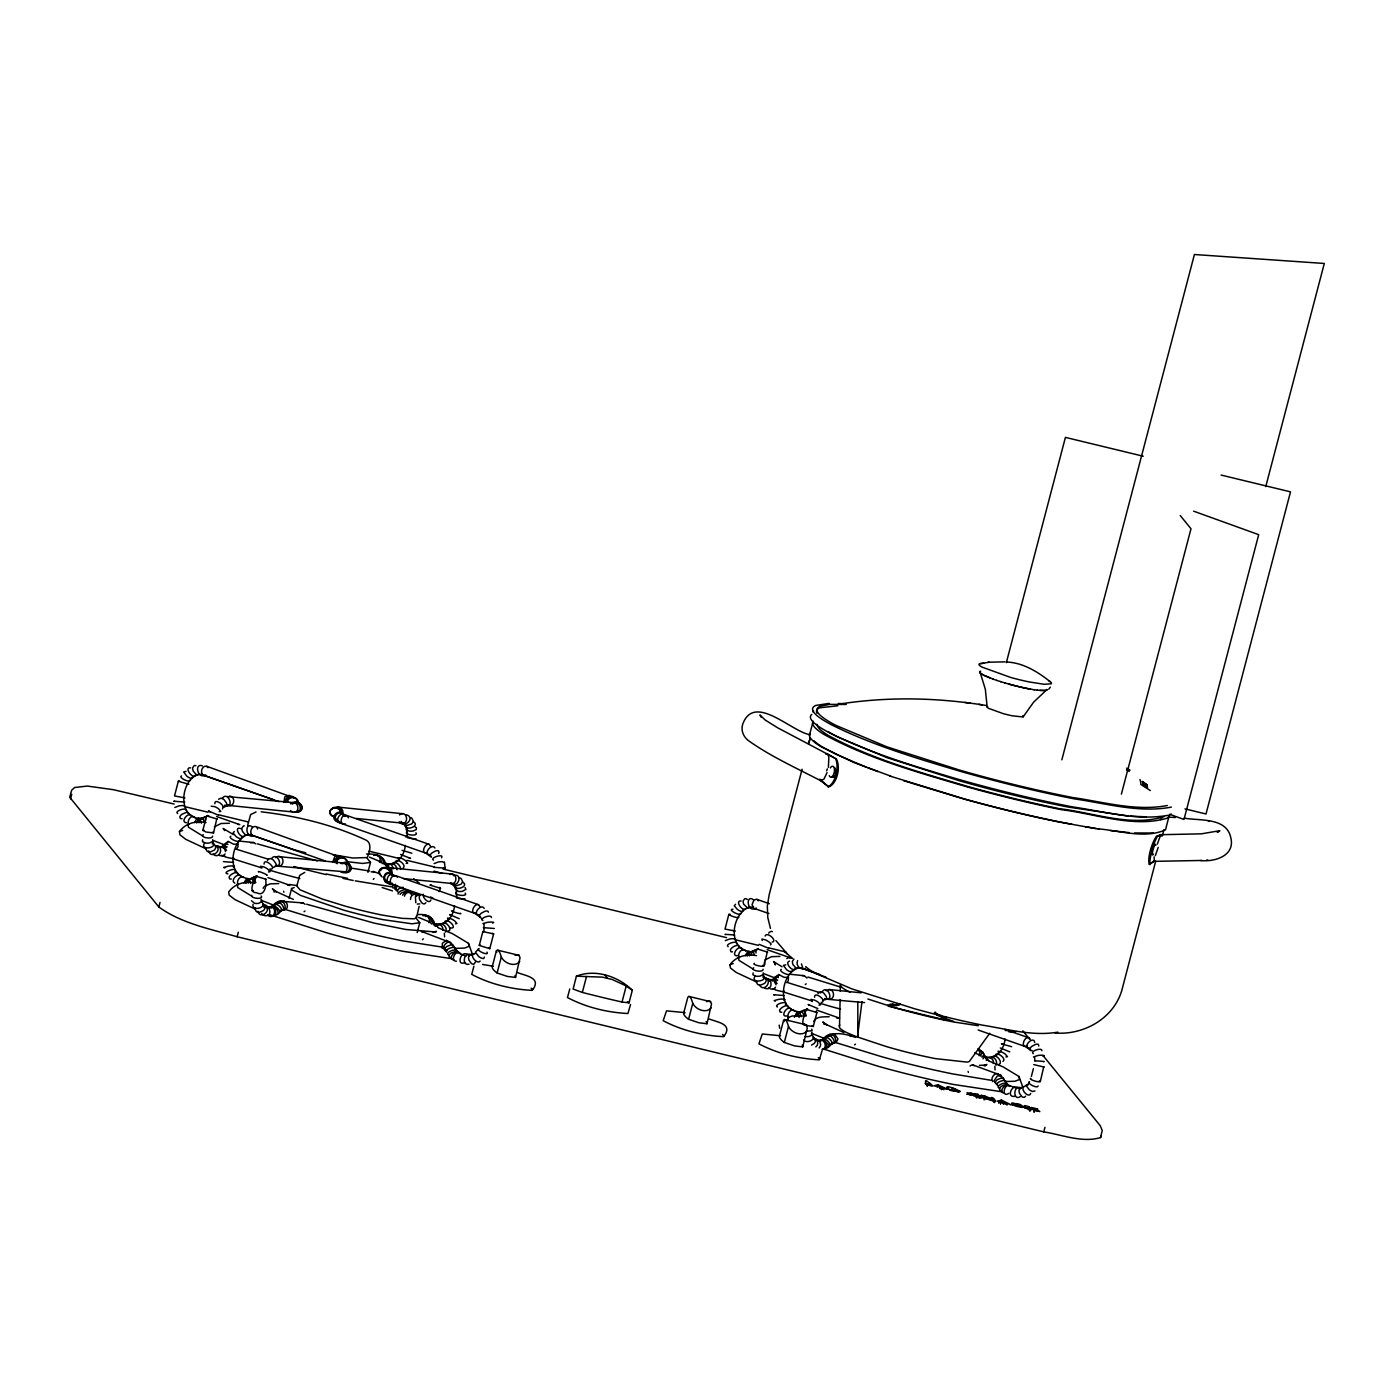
<?xml version="1.0" encoding="UTF-8"?>
<svg xmlns="http://www.w3.org/2000/svg" width="1394" height="1394" viewBox="0 0 1394 1394"><rect width="100%" height="100%" fill="white"/><g stroke="black" fill="none" stroke-linecap="round" stroke-linejoin="round"><path stroke-width="1.5" d="M857.833 1001.694L857.798 1037.101L886.253 1046.545A70.101 8.294 14.7 0 0 935.583 1058.638L967.053 1062.106A60.918 7.214 14.7 0 0 969.823 1060.817L989.723 1033.268M434.074 863.618L438.378 861.945A5.733 0.941 -6.7 0 1 442.368 861.701L444.076 862.538M1033.477 1056.931L1038.129 1055.45A5.733 0.941 -6.7 0 1 1042.137 1055.188L1044.211 1055.537L1043.13 1056.303M840.112 999.62L839.502 1026.977A60.918 7.214 14.7 0 0 847.447 1032.937L857.432 1037.153L861.997 1001.624M840.286 991.204L840.425 984.896A75.102 8.887 14.7 0 0 850.218 992.249M271.969 857.902C277.824 852.187 283.888 867.643 275.176 865.97L344.771 871.738M893.92 1004.377L895.244 1005.353L887.961 1005.004M576.402 976.201L602.452 977.142L612.245 979.512L625.645 985.68L632.318 990.263L629.008 1002.861L622.02 1002.025A176.393 20.893 14.7 0 1 582.343 992.441L573.108 989.078L576.402 976.201C595.168 968.673 618.344 976.358 632.318 990.263M251.46 900.733L254.597 903.329A5.733 2.718 -2.1 0 0 258.796 903.295L262.264 901.291L261.323 899.461M455.141 888.762L458.277 891.358A5.733 2.718 -2.1 0 0 462.459 891.324L465.944 889.32L465.004 887.49M774.959 964.021L775.064 962.818L775.395 964.927M824.22 1024.363L824.324 1023.161M195.787 774.35C193.853 780.954 183.137 767.101 190.612 767.833M395.356 861.806C397.098 857.449 406.909 865.064 403.232 867.904M423.166 894.181C422.225 897.719 429.317 904.88 430.955 899.914M442.804 930.338C443.745 926.783 439.807 922.601 436.287 924.588M444.616 922.148C446.725 916.538 458.609 929.118 450.593 927.968M765.079 936.036C766.822 931.07 778.044 940.933 772.102 942.117M795.556 967.837C793.9 973.779 783.776 962.644 789.457 961.093M993.312 1063.5C994.497 1059.475 989.148 1055.031 985.906 1058.447L983.711 1055.415M1030.724 1093.401C1029.086 1098.821 1020.042 1089.707 1023.841 1086.71M196.693 822.983L198.401 818.975L203.175 818.226C177.265 821.502 178.99 780.135 198.715 774.489M245.954 883.326L247.662 879.318L253.412 879.091M379.255 870.901L379.342 873.933L382.043 876.878M389.954 873.829C391.435 867.573 380.179 864.89 379.22 871.477M410.516 899.531C410.15 894.373 416.231 892.352 419.89 895.506M747.201 956.127L748.892 952.119L753.666 951.37M794.336 1017.289L796.915 1012.218L801.846 1012.149M801.428 963.864L802.979 968.603L820.212 974.598M796.462 1016.47L798.152 1012.462L807.527 1008.907L805.227 1010.981A4.548 2.579 68.5 0 0 805.732 1014.536L806.324 1015.703M179.477 780.988L178.362 781.267L188.887 784.264M439.162 891.62L440.521 888.1L439.511 887.386M492.622 923.159L493.703 922.392L491.629 922.044A5.733 0.941 -6.7 0 0 487.639 922.288L482.969 923.56L484.049 924.083L483.945 931.506L482.882 931.506L479.257 945.446L489.764 948.652L493.633 933.893L492.552 933.318M489.764 948.652L488.771 947.728M729.968 914.133C726.413 915.074 741.434 919.587 738.384 916.712M1030.863 1078.311C1027.308 1079.235 1042.346 1083.765 1039.279 1080.873M287.53 802.212C287.512 795.939 298.055 796.218 298.351 802.247M344.998 816.431L341.251 813.242C342.105 800.243 320.864 811.674 334.124 817.023L340.798 823.262L425.588 853.058L431.443 857.118L430.188 855.219A4.548 1.986 -33 0 1 432.262 852.727L435.73 850.932A5.907 2.579 -33 0 1 438.535 850.863L439.058 852.57A4.548 1.986 -33 0 1 438.622 853.389M393.7 875.659L390.512 873.585C392.272 867.87 382.287 864.698 380.667 870.64M208.664 816.152L206.643 815.821L202.827 830.371L206.016 832.009L213.526 832.967L216.819 818.714M213.526 832.967L212.533 832.096M256.949 876.286C255.085 878.325 246.843 893.014 256.635 892.718C265.226 897.788 267.108 882.785 265.383 878.76M286.798 801.689C286.641 795.643 296.87 795.277 297.096 801.358M416.074 838.77L411.317 838.718M754.45 963.341C750.774 964.631 766.177 968.011 763.023 965.24M805.784 1025.514L813.277 1026.472L812.284 1025.583M444.564 936.82L444.337 933.231M995.055 1069.965L994.846 1066.375M1161.045 836.121L1161.028 834.466L1156.445 836.487A15.996 4.182 -73.4 0 0 1150.172 851.142A15.996 4.182 -73.4 0 0 1149.353 864.419L1154.302 861.353L1201.506 860.464M828.384 767.38L828.838 757.5A8.904 4.269 -79 0 0 827.269 754.049L836.4 759.068A15.996 8.817 -79.8 0 1 837.236 775.447A15.996 8.817 -79.8 0 1 828.628 786.843M927.48 1086.031C921.556 1075.401 930.425 1083.556 930.704 1084.95L925.529 1083.626M1154.127 856.805L1154.302 861.353M201.468 818.051L200.353 819.899L201.468 823.209M801.236 1011.539L800.104 1013.386L801.219 1016.696M1034.209 1111.837L1034.662 1110.042L1031.159 1107.446L1037.676 1108.944L1036.3 1108.805L1035.829 1110.6M221.751 846.994L222.953 845.461L227.187 846.942M223.685 845.182L224.87 843.666L227.954 844.416M272.945 905.525C274.914 900.193 285.979 910.63 279.689 911.815M821.519 1040.482C823.924 1034.47 835.476 1047.678 827.2 1046.511M1036.282 1108.91L1039.819 1111.593L1033.146 1109.885L1034.644 1110.147M519.718 961.477C514.787 967.941 502.502 962.749 500.794 955.413C500.324 953.844 498.285 947.484 496.369 950.952L492.187 966.913A152.207 18.017 14.7 0 0 497.118 972.977L507.346 976.427L515.536 977.421L520.067 957.678L518.603 954.838L515.013 955.273M711.184 1007.775C706.235 1014.257 693.951 1009.064 692.243 1001.728C691.772 1000.143 689.751 993.8 687.834 997.25L683.635 1013.229A152.207 18.017 14.7 0 0 688.566 1019.275L698.795 1022.743L707.002 1023.736L711.515 1003.976L710.051 1001.153L706.462 1001.589M806.899 1030.933C801.968 1037.397 789.684 1032.222 787.976 1024.886C787.505 1023.301 785.467 1016.958 783.55 1020.408L779.368 1036.387A152.207 18.017 14.7 0 0 784.299 1042.433L794.528 1045.901L802.717 1046.894L807.248 1028.249L806.534 1024.886L803.606 1024.241M237.956 874.491C238.217 870.849 232.659 873.271 231.16 874.648A4.548 1.986 -33 0 0 229.086 877.14L229.609 878.847A5.907 2.579 -33 0 0 231.317 879.022M408.529 892.596L407.275 890.696L401.733 892.752A4.548 1.986 -33 0 0 400.095 894.425M453.747 946.23L452.492 944.33L446.951 946.404A4.548 1.986 -33 0 0 444.878 948.878L445.4 950.586L447.091 950.76L446.185 949.941M457.79 952.938L456.535 951.039L450.994 953.095A4.548 1.986 -33 0 0 448.92 955.587L449.443 957.295A5.907 2.579 -33 0 0 451.151 957.469M739.203 947.293C739.447 943.651 733.889 946.073 732.408 947.467A4.548 1.986 -33 0 0 730.317 949.941L730.839 951.649A5.907 2.579 -33 0 0 732.547 951.823M788.464 1007.635C788.708 1003.994 783.167 1006.416 781.668 1007.81A4.548 1.986 -33 0 0 779.577 1010.284L780.1 1011.992A5.907 2.579 -33 0 0 781.807 1012.166M1004.255 1079.392L1002.983 1077.475L997.459 1079.548A4.548 1.986 -33 0 0 995.368 1082.023L995.891 1083.73L994.027 1080.82L997.285 1075.994L1001.066 1075.262L1001.781 1078.364M1038.826 1046.058L1038.303 1044.35A5.907 2.579 -33 0 0 1035.481 1044.42L1032.03 1046.232A4.548 1.986 -33 0 0 1029.939 1048.706L1030.462 1050.414L1032.17 1050.588M1158.222 847.378L1155.33 855.602M778.131 977.02L778.357 975.905M929.571 1082.981C940.166 1091.275 917.461 1079.862 927.934 1084.34M1028.441 1107.01C1032.362 1107.638 1018.631 1102.95 1026.838 1108.143C1021.21 1106.453 1037.624 1113.684 1028.441 1107.01C1028.302 1110.826 1030.497 1107.446 1024.538 1107.585M740.841 913.784C738.872 916.189 726.988 909.062 733 909.236M950.551 1089.934L951.632 1090.056M174.18 804.042L113.367 789.684L87.282 786.059L74.666 787.505L71.634 790.224L69.7 797.229L158.846 906.989C181.586 923.542 210.529 929.049 237.137 936.768L1043.775 1131.876C1062.158 1134.751 1082.249 1143.097 1100.563 1137.574L1100.877 1136.249M392.603 884.057L392.969 888.083M70.571 798.849L71.756 794.301M184.897 797.908L174.511 795.939L178.38 781.058M158.846 906.989L160.031 902.441M247.592 825.631L250.641 814.566L256.043 811.97M237.137 936.768L238.339 932.22M289.028 898.328L291.625 888.483L294.169 887.542M299.518 875.815L296.852 885.974L299.937 889.755L322.31 899.06L345.294 906.152A65.065 7.702 14.7 0 0 382.113 915.056L402.012 918.35L414.088 918.82L416.457 917.932L419.158 906.292M367.197 858.338L370.508 862.381L367.929 872.226L367.667 870.536M405.288 845.461C404.504 855.951 395.565 867.922 383.942 863.025M417.189 932.569L419.768 922.723L416.475 918.681M454.549 905.804C453.642 915.858 445.522 927.864 434.039 923.612M517.523 972.559C525.329 975.939 542.44 977.455 532.212 990.35C511.563 989.357 490.008 984.112 471.747 974.389L473.89 966.199M497.118 972.977L501.3 957.016M630.558 1004.482L627.945 1013.508C607.279 1012.514 585.741 1007.27 567.48 997.546L569.763 989.008M582.343 992.441L586.525 976.48M622.02 1002.025L626.202 986.063M708.988 1018.875C716.777 1022.238 733.889 1023.771 723.66 1036.666C703.012 1035.655 681.457 1030.427 663.196 1020.704L666.541 1010.842L684.855 1012.619M688.584 1019.275L692.766 1003.314M735.387 931.053L725.019 929.084L728.888 914.203M809.444 735.318L812.632 723.19M802.09 769.227L769.122 894.948L767.327 906.187L767.78 917.513L770.464 928.456M808.694 744.082L810.35 737.792M764.017 966.129L767.31 951.858M822.024 1050.797L819.393 1059.823C798.745 1058.813 777.19 1053.568 758.928 1043.845L762.274 1033.999L780.588 1035.759M784.299 1042.433L788.481 1026.472M807.44 1009.43C805.558 1007.827 800.818 1025.496 803.711 1023.684M813.277 1026.472L816.936 1012.514L815.873 1011.905M1006.329 662.673L1065.417 437.385L1143.254 456.221M927.167 1086.031L927.602 1084.323M937.169 1087.059L937.848 1084.759L946.874 1089.028M938.389 1084.898L937.395 1086.449M939.887 1088.487L940.34 1086.78L936.576 1085.874M940.323 1088.697L940.776 1087.006L933.753 1085.856L937.848 1084.759M941.438 1089.498L942.1 1087.756L940.776 1087.006M941.63 1089.498L942.083 1087.808M947.641 1087.355C948.495 1091.415 954.698 1091.31 960.257 1091.467C956.685 1089.394 943.477 1083.521 947.45 1089.219M1061.845 759.817L1194.414 254.51L1324.3 263.466L1265.752 486.645M976.793 1094.325L976.34 1096.033L977.63 1096.189L978.083 1094.499L967.07 1092.722L973.692 1095.632L981.341 1096.625L973.709 1095.492L970.416 1093.175L978.832 1095.405L978.379 1097.113M976.549 1097.984L977.543 1094.36M977.874 1096.991L978.327 1095.283M979.668 1098.071L980.104 1096.381M980.888 1098.315L981.254 1096.52M992.894 1101.26L993.33 1099.552L985.227 1096.259L981.149 1095.283L983.084 1096.05L982.631 1097.74L981.55 1097.322M992.842 1100.058L994.636 1102.515L995.072 1100.824L984.147 1096.486L984.948 1099.727M983.92 1099.727L984.6 1098.019L983.084 1096.05M984.774 1097.967L985.227 1096.259M1005.057 1038.948C1004.15 1049.002 996.013 1061.008 984.547 1056.757M994.096 1102.393L994.532 1100.685M1000.561 1103.891L1000.997 1102.201L996.989 1101.155L1001.641 1100.197L1010.284 1104.449L999.637 1101.243L998.749 1103.246M1000.422 1102.358L1001.101 1100.058M1000.491 1103.804L1000.927 1102.096L999.341 1101.643M1001.641 1100.197L1000.648 1101.748M1003.14 1103.769L1003.593 1102.079L999.829 1101.173M1003.575 1103.996L1004.011 1102.305M1031.386 1076.36L1033.424 1068.553M1024.154 1107.603L1024.59 1105.912M1024.607 1107.777L1025.043 1106.087M1028.354 1108.613L1028.807 1106.923M1028.65 1109.519L1029.086 1107.812L1033.79 1108.962L1034.226 1111.732M1029.765 1110.757L1030.201 1109.066M1030.183 1110.931L1030.636 1109.241M1040.255 1081.796L1043.757 1066.724M1033.895 1111.837L1034.348 1110.129M1036.631 1108.805L1035.847 1110.495M1121.386 794.144L1190.999 528.762L1180.23 515.536M1043.775 1131.876L1044.96 1127.328M1155.713 861.143L1122.728 986.865C1116.019 1017.132 1084.793 1035.394 1055.084 1033.024M1162.317 835.999L1163.955 829.709M1100.563 1137.574L1102.236 1130.482L1100.197 1125.638L1043.182 1055.781M194.707 822.582L196.31 819.393L198.906 818.261M243.967 882.925L246.407 879.074L249.003 878.865M745.198 955.726L747.637 951.875L752.568 951.806M826.694 770.865L827.304 768.826M797.629 960.64C795.242 965.554 800.731 970.625 805.575 968.394M475.406 962.121L473.925 964.125A5.907 3.346 68.5 0 1 471.311 963.393L469.116 960.379A4.548 2.579 68.5 0 1 468.628 956.824L470.109 954.82L475.058 953.74M755.966 950.638L758.266 948.565L752.76 951.126M1157.316 844.084L1159.721 837.515A8.904 1.586 -74.1 0 1 1161.341 834.849L1156.445 836.487M385.755 865.744L385.65 863.095L383.942 861.928M435.015 926.086L434.196 922.758L436.008 926.261M827.043 772.642L823.924 779.141L820.543 780.623C796.636 768.146 771.771 756.977 749.606 741.451C743.507 737.548 740.162 730.038 743.141 723.085C755.269 693.254 792.367 732.582 810.384 734.708M792.454 971.008L790.067 971.601A5.733 2.161 37.6 0 1 786.634 969.736L783.411 965.45L785.798 964.84M1034.993 1090.892L1032.605 1091.502A5.733 2.161 37.6 0 1 1029.173 1089.62L1025.949 1085.351L1028.336 1084.741M253.063 904.34C251.199 910.735 265.191 908.888 262.856 903.138M454.531 884.388C452.44 892.317 470.388 886.758 462.634 882.036M342.349 814.566C344.701 810.75 340.119 805.418 336.059 807.649M391.609 874.909C393.648 871.529 390.355 866.685 386.434 867.573M263.17 888.344L263.623 887.229M813.66 1021.488C816.187 1015.947 824.307 1017.028 829.169 1016.731M969.91 1095.022L971.095 1094.778M404.469 896.168C404.852 892.857 410.742 889.912 411.335 894.565M407.588 891.184C407.1 887.595 398.353 890.905 398.039 894.059M1006.05 1082.092C1006.172 1077.91 993.556 1083.068 997.651 1085.473M1007.357 1084.671C1007.496 1079.88 993.086 1087.111 999.934 1088.052M302.062 808.172L300.738 810.28L296.939 811.587M329.942 811.134C331.563 805.837 340.467 807.213 340.798 812.597M351.323 868.514L347.611 871.79M379.429 862.259C381.973 858.669 377.774 853.111 373.714 855.411M428.69 922.601C431.234 919.012 427.034 913.453 422.974 915.753M979.18 1055.746L979.825 1052.174L977.926 1049.159M1050.379 687.155L1048.724 689.194M222.204 798.501C228.006 789.84 235.237 809.478 224.817 805.087M269.687 914.778C278.992 921.608 277.005 902.476 268.206 907.442M445.453 932.15C448.328 928.177 442.299 921.138 438.43 925.058M821.972 991.988C827.775 983.345 834.989 1002.966 824.586 998.574M827.618 1036.247C832.41 1028.162 840.965 1044.925 831.329 1043.357M995.943 1065.295C998.452 1061.601 993.887 1055.328 989.653 1057.506M299.675 875.345L304.763 872.383M186.291 810.541C186.517 806.777 173.814 811.238 177.648 813.538M244.978 835.529C240.831 840.425 232.763 825.3 240.901 828.681M491.42 917.566C491.646 913.802 478.944 918.245 482.76 920.545L480.703 917.461L474.849 913.401L392.812 884.632C382.357 885.155 388.403 869.089 395.147 876.338M480.146 961.093C477.009 964.927 469.011 955.029 474.117 953.496M746.208 908.33C742.775 912.756 734.289 900.28 741.12 900.977M736.799 943.686C737.008 939.922 724.322 944.383 728.138 946.683M1041.91 1050.71C1042.137 1046.946 1029.452 1051.407 1033.268 1053.707M381.085 862.747C386.121 854.348 371.187 853.72 366.552 854.052M430.345 923.089C435.155 915.701 422.574 913.854 417.939 914.603M980.853 1056.251L981.707 1051.668L978.135 1049.107M1023.266 716.743L1033.616 702.158L1046.511 689.995A38.318 4.53 14.7 0 0 1046.772 689.49M202.618 839.746L202.478 841.662L205.336 842.987A5.733 2.718 -2.1 0 0 209.518 842.952L212.585 841.575L212.724 839.676M406.299 827.775L406.159 829.691L409.017 831.016A5.733 2.718 -2.1 0 0 413.199 830.981L416.266 829.604L416.405 827.705M753.108 972.907L752.969 974.807L755.844 976.131A5.733 2.718 -2.1 0 0 760.026 976.096L763.093 974.737L763.232 972.82M211.174 806.202L214.868 806.673A5.733 1.516 30 0 1 218.492 808.764L220.775 811.36L219.259 811.656M395.669 884.232L394.328 888.222L397.83 890.418M402.605 895.209C403.72 892.927 408.181 889.616 409.836 892.927M225.079 853.999L222.5 856.09L219.206 855.411M775.569 987.144L774.036 988.816L770.76 989.113M384.204 864.524L384.744 861.004L379.551 855.846L377.164 855.689M433.464 924.867L434.004 921.347L431.112 919.901M1154.058 860.83L1149.353 864.437M248.498 834.152C230.707 839.868 225.253 875.519 248.184 878.603M420.169 894.878L419.35 896.481A4.548 2.579 68.5 0 0 419.855 900.036L422.051 903.051A5.907 3.346 68.5 0 0 424.665 903.782L425.85 902.702M749.728 906.954C731.937 912.669 726.483 948.321 749.414 951.422M1025.618 1096.207L1024.416 1097.27A5.907 3.346 68.5 0 1 1021.819 1096.538L1019.624 1093.523A4.548 2.579 68.5 0 1 1019.119 1089.969C1021.053 1085.909 1028.058 1087.006 1029.504 1081.692C1025.879 1083.121 1037.885 1089.132 1038.077 1085.926M897.387 1003.506L894.599 1005.579L890.156 1004.063M184.722 802.055L173.78 801.236L174.842 801.376M434.126 867.347L445.104 868.131L444.442 862.05M494.347 928.491L483.422 927.655L484.45 927.829M819.149 1047.939C822.983 1044.193 818.783 1038.478 814.009 1038.896M204.482 843.178C199.499 850.567 218.196 848.51 212.899 842.133M754.973 976.323C749.989 983.711 768.686 981.672 763.389 975.295M331.877 809.165L332.661 808.224M899.897 1003.645L895.523 1005.771L891.864 1004.15M214.362 826.886L220.984 823.523L229.418 823.244M764.853 960.03L771.492 956.685L779.908 956.389M379.708 870.344C382.339 866.319 389.693 868.079 390.059 872.94M373.261 879.387L374.028 878.499M422.521 939.73L423.288 938.842M839.049 1025.879L839.815 1024.991M218.579 799.25L220.862 798.204A5.89 3.659 51.6 0 1 224.138 799.755L226.473 802.961A4.548 2.823 51.6 0 1 226.525 805.959L224.242 806.987M220.67 847.151L222.953 846.123L226.211 847.674M392.359 863.409C395.025 860.621 399.224 864.367 400.252 867.12A4.548 2.823 51.6 0 1 400.583 869.264M441.619 923.752C444.303 920.964 448.485 924.71 449.513 927.463A4.548 2.823 51.6 0 1 449.565 930.46L447.282 931.488M771.161 980.313L773.443 979.285L776.719 980.818M820.439 1040.656L823.784 1039.854L828.332 1044.367A4.548 2.823 51.6 0 1 828.367 1047.364L826.084 1048.393A5.89 3.659 51.6 0 1 825.021 1048.149M984.983 1066.079L986.917 1064.441L983.659 1065.643M454.984 949.558C457.546 944.888 444.39 948.722 446.428 952.154M456.291 952.137C459.218 946.996 443.797 952.259 448.467 954.907M1218.147 831.521L1217.293 832.445L1219.872 830.685L1201.279 833.856L1161.725 834.675M753.474 906.64L747.724 908.104L743.734 904.288A4.548 2.579 68.5 0 1 743.229 900.733L744.727 898.729A5.907 3.346 68.5 0 1 747.323 899.461M1020.234 1096.66C1013.055 1101.504 1012.706 1084.184 1021.419 1087.895M815.804 1046.929C819.846 1043.949 816.971 1038.948 813.138 1037.519L815.455 1040.708A4.548 3.415 -30.7 0 1 813.835 1043.74L811.517 1045.064M268.554 908.069L270.209 906.954C278.399 907.215 273.851 921.312 267.543 914.952M277.615 902.145C283.487 896.447 289.551 911.885 280.821 910.212M389.153 864.716C392.324 861.353 397.377 865.97 396.907 869.751M769.802 980.871L771.457 979.755L773.775 980.505L776.075 984.774M226.821 843.91L222.221 846.82L215.547 846.228L214.38 844.537M778.444 977.577L777.312 977.055L773.6 979.895L767.205 979.285M234.959 871.442C238.217 866.162 220.496 872.714 227.884 873.881M441.549 857.78C444.669 853.128 429.108 857.693 433.499 860.203M785.449 1004.586C788.568 999.951 773.008 1004.499 777.399 1007.026M206.242 848.911L185.733 839.31L179.931 834.814L179.443 831.591C185.75 822.93 195.979 820.735 206.033 822.512M255.294 882.855C245.257 881.078 235.011 883.273 228.703 891.933L229.191 895.157L234.994 899.653L255.503 909.254M756.733 982.056L736.224 972.454L730.421 967.959L729.933 964.753C736.241 956.075 746.487 953.879 756.524 955.657M833.56 777.26L834.762 776.249M251.704 895.262C250.293 898.677 264.198 899.705 261.201 896.028M406.456 832.026C405.044 835.424 418.949 836.452 415.935 832.776M983.014 1058.795L984.931 1056.216L983.798 1053.829M236.178 849.486L238.095 846.681L237.555 843.021M275.646 857.624L276.535 856.909M768.564 980.958L773.6 979.895L777.12 983.432M786.669 982.631L788.202 980.958L788.516 977.351M826.154 990.768L829.169 989.531L861.3 992.824M830.458 1035.115C837.689 1031.734 848.65 1034.923 855.567 1037.415M835.93 1042.973L837.968 1038.948L834.605 1034.121C827.234 1034.261 823.505 1043.74 815.298 1039.715M464.864 962.522C455.507 967.105 461.292 947.31 469.151 955.848M304.066 911.728L304.972 911.014M805.296 984.53L806.22 983.833M854.557 1044.873L855.48 1044.176M786.808 958.619L788.603 957.591L790.973 958.305M970.05 1065.957L971.827 1064.946L974.214 1065.643M683.635 1013.229L684.698 1012.985M1164.129 816.64C1130.639 827.095 1093.593 812.754 1059.649 808.712A170.521 20.196 14.7 0 1 967.994 786.547C920.493 772.468 871.964 759.207 828.228 735.387A199.882 23.663 14.7 0 1 816.971 724.322M290.405 803.815C297.724 797.786 301.871 814.235 292.461 811.935L228.581 805.418L223.162 806.743C222.709 803.763 214.397 798.501 214.833 803.728M399.486 814.932C406.926 808.99 410.063 825.318 401.036 823L356.324 818.435M184.81 806.412L183.102 805.575A5.733 0.941 -6.7 0 0 179.112 805.837L174.808 807.492M735.3 939.556L733.61 938.72A5.733 0.941 -6.7 0 0 729.602 938.981L725.298 940.654M1008.803 1093.366C1000.997 1098.402 1004.168 1081.883 1010.441 1086.292M946.178 1016.766L943.32 1017.794L940.811 1015.146M291.921 803.885C299.727 797.647 304.885 814.514 294.43 812.04M292.653 803.397C299.762 797.072 307.116 812.057 296.905 812.075M341.913 863.74C350.295 856.909 355.94 874.665 344.736 872.191M264.424 886.288L270.244 883.866L278.678 883.587M292.635 803.763C295.894 801.01 301.801 803.205 302.149 807.544M900.472 1004.342L896.673 1005.562L892.718 1004.011M435.311 931.994L436.409 931.297L433.168 932.481M250.728 878.394L249.613 880.241L250.728 883.552M751.958 951.196L751.349 955.204M200.37 818.47L198.889 820.474A4.548 2.579 68.5 0 0 198.994 822.791M249.631 878.812L248.149 880.816A4.548 2.579 68.5 0 0 248.254 883.134M750.878 951.632L749.38 953.618A4.548 2.579 68.5 0 0 749.484 955.936M793.988 959.072L792.489 961.076A4.548 2.579 68.5 0 0 792.994 964.631L796.096 968.203L801.254 968.081M798.483 967.976C780.919 973.029 776.057 1009.343 798.675 1011.765M800.139 1011.974L798.64 1013.961A4.548 2.579 68.5 0 0 799.145 1017.515M251.512 878.325L257.036 875.763L254.736 877.837A4.548 2.579 68.5 0 0 255.224 881.391L255.816 882.559M202.287 774.193L196.327 774.716L193.226 771.126A4.548 2.579 68.5 0 1 192.738 767.589L194.219 765.585A5.907 3.346 68.5 0 1 195.927 765.759M251.547 834.536L245.588 835.058L242.486 831.469A4.548 2.579 68.5 0 1 241.998 827.931L243.48 825.928A5.907 3.346 68.5 0 1 244.298 825.858M419.786 903.87L417.276 904.096M469.046 964.212C461.205 966.164 463.714 950.377 471.817 954.995M998.749 1064.58L1000.056 1063.622A4.548 2.823 51.6 0 0 1000.021 1060.625C998.975 1057.854 994.793 1054.108 992.127 1056.896A4.548 2.823 51.6 0 0 991.848 1057.75M220.025 847.012L223.11 846.75L226.612 850.288M819.794 1040.516C826.05 1037.014 830.214 1050.954 822.268 1049.281M205.807 774.89C197.617 780.117 193.923 762.605 202.391 765.846M1004.969 661.854L989.148 662.202L979.285 663.892A41.628 4.931 14.7 0 0 981.846 667.046L1010.737 677.467A35.512 4.199 14.7 0 0 1029.312 681.962L1044.123 684.28L1051.181 683.809A41.628 4.931 14.7 0 0 1048.619 680.673M980.679 671.176L979.843 671.525A38.858 4.6 14.7 0 0 982.23 674.469L989.967 677.885M756.315 908.052C746.905 913.767 745.354 893.467 753.562 899.827M1014.536 1096.346C1005.562 1097.845 1012.863 1081.239 1019.641 1089.01M371.152 871.825L374.446 872.156M281.937 910.439L280.996 910.822L283.278 909.794A4.548 2.823 51.6 0 0 283.243 906.797C282.198 904.026 278.016 900.28 275.332 903.085A4.548 2.823 51.6 0 0 275.071 903.939M836.958 1018.317L839.571 1018.108M832.427 1043.601L831.504 1043.967L833.786 1042.939A4.548 2.823 51.6 0 0 833.734 1039.941C832.688 1037.188 828.506 1033.442 825.84 1036.23A4.548 2.823 51.6 0 0 825.579 1038.112M227.257 796.566L293.646 802.613M280.839 901.256L303.108 902.911L305.059 904.253M387.027 864.245L391.365 864.489L393.648 868.776M284.393 910.247C288.785 909.045 288.14 902.232 284.115 900.977C276.692 902.528 272.057 909.498 263.71 906.989M818.696 1040.586C824.255 1037.572 828.315 1047.905 822.268 1049.577M204.57 823L202.81 817.72L208.664 815.664M250.502 842.847L253.847 842.568L255.799 843.91M251.338 878.987L252.436 878.568M850.27 1036.334L853.598 1036.056M233.356 867.033L234.436 866.266L232.362 865.918A5.733 0.941 -6.7 0 0 228.372 866.179L223.702 867.434L224.782 867.957M783.864 1000.178L784.927 999.411L782.87 999.062A5.733 0.941 -6.7 0 0 778.863 999.324L774.21 1000.578L775.273 1001.119M222.465 808.973L223.284 806.708M427.435 852.64C418.392 854.975 427.557 837.933 430.641 846.681M1027.186 1046.127C1019.066 1048.602 1025.618 1032.78 1030.183 1039.192M1003 1061.392C1007.252 1058.394 994.88 1050.031 995.351 1056.164M449.722 874.561C457.319 870.989 458.295 885.695 450.297 883.343L403.458 878.568M340.606 863.444C349.284 859.61 349.232 876.477 340.606 871.738M179.443 831.591L182.666 830.406M370.508 862.381L362.736 863.461L347.193 861.684M419.768 922.723L411.997 923.804L382.967 919.622A69.717 8.259 14.7 0 1 343.534 910.09L300.634 895.453L291.869 890.156L291.625 888.483M729.933 964.753L733.174 963.55M345.503 823.906C338.428 826.363 340.746 813.033 346.827 815.473L429.335 844.398M202.827 830.371L203.942 830.179M203.21 834.657C199.307 837.498 213.09 839.763 212.602 836.139M252.087 890.714L253.22 890.522M456.483 892.09C452.004 895.192 468.698 897.196 465.195 893.118M753.701 967.802C749.815 970.642 763.581 972.925 763.093 969.283M899.409 1004.499L895.262 1004.882M342.21 863.531C351.619 859.436 352.055 876.861 342.454 871.825M1167.336 805.505C1136.04 811.517 1103.926 802.02 1072.927 797.56A173.692 20.561 14.7 0 1 960.327 770.324L886.985 746.87L835.651 725.281A202.653 23.994 14.7 0 1 820.125 706.235L829.935 704.371L846.088 704.475M1171.413 807.091C1139.368 813.242 1106.47 803.502 1074.739 798.936A177.874 21.067 14.7 0 1 959.421 771.056C916.067 758.179 872.383 745.11 831.748 724.932A207.532 24.569 14.7 0 1 815.838 705.434L829.116 703.378M342.994 863.391L348.465 863.635L351.41 867.887M453.189 875.606C463.54 872.557 458.469 889.424 450.297 883.343M425.222 916.416L428.812 916.189L432.593 919.047L433.151 920.981A4.548 3.415 -30.7 0 1 431.513 924.03M738.053 955.552C730.264 957.521 737.321 944.522 741.974 948.547M787.314 1015.895C778.897 1017.934 787.819 1003.61 791.565 1009.604M228.024 841.314L233.495 844.137L237.816 844.294M440.504 888.309L429.997 885.103L431.112 884.807M479.275 945.219L480.372 945.149M778.532 974.458L783.986 977.281L788.307 977.438M1010.197 1104.728L1013.02 1104.815M403.145 887.246C401.298 887.386 394.345 890.278 397.9 891.968M392.376 883.343C378.088 886.114 384.43 864.402 393.509 876.216M966.756 1094.238L971.026 1094.604M1057.854 1032.135C1032.536 1036.526 1006.869 1028.981 981.934 1025.043A125.286 14.829 14.7 0 1 914.586 1008.751L851.995 988.921L816.431 973.761A146.562 17.355 14.7 0 1 805.749 966.634M770.551 944.905L771.143 944.034L768.983 941.926A5.733 1.516 30 0 0 765.358 939.817L761.873 939.051L762.239 940.445M941.298 1015.756L937.378 1015.407L934.886 1012.671M980.174 663.509L983.746 663.265M987.945 662.359L989.148 662.202M841.627 703.743C889.511 696.477 938.476 697.68 986.22 705.503M389.937 881.984C381.991 884.266 383.228 871.424 390.512 873.585M1200.617 860.534C1214.679 862.119 1235.38 855.794 1230.797 837.689C1226.581 817.18 1199.886 820.944 1184.325 818.156M433.987 871.111L442.299 873.411M493.633 933.893L482.882 931.61M1033.738 1064.615L1044.141 1067.037M207.776 815.42L205.476 817.494A4.548 2.579 68.5 0 0 205.58 819.811M418.252 894.704L415.36 896.812L415.813 902.685M219.973 846.681L224.207 848.162L225.584 851.629M277.563 856.491L342.907 862.956M300.843 902.772L303.108 902.911M802.073 975.591L804.338 975.713L806.987 978.1M383.629 863.374L384.779 863.269M254.196 835.616C244.961 839.624 244.804 820.7 252.331 827.025M1206.681 860.063L1207.692 859.993M238.095 824.446L239.803 824.621M287.373 884.789L289.743 885.504M421.337 931.784L423.044 931.959M825.666 999.115L864.541 1002.6M333.689 807.335L339.056 808.816L340.816 812.249M475.755 913.349C467.844 913.157 477.445 898.956 479.902 907.024M456.448 961.233C449.338 961.285 456.483 948.042 460.386 953.932M434.423 932.081L435.764 931.994L405.915 929.484L374.481 923.194L306.68 904.218M984.913 1065.225L986.272 1065.138L979.407 1065.33M228.355 841.715L226.072 842.743A4.548 2.823 51.6 0 0 225.811 843.597M273.503 867.329L275.785 866.301A4.548 2.823 51.6 0 0 275.733 863.304L273.398 860.098A5.89 3.659 51.6 0 0 270.122 858.547L267.84 859.593A4.548 2.823 51.6 0 0 267.561 860.429M275.594 915.248L277.876 914.22A4.548 2.823 51.6 0 0 277.824 911.223C276.796 908.452 272.597 904.706 269.931 907.494A4.548 2.823 51.6 0 0 269.652 908.348M778.863 974.859L776.58 975.887A4.548 2.823 51.6 0 0 776.301 976.741M186.535 822.721C179.53 822.373 188.713 810.681 191.797 816.1M406.473 836.208L405.671 836.923M429.666 854.627C422.661 854.295 431.844 842.603 434.945 848.022M396.924 889.599L395.216 889.424M478.944 914.969C471.921 914.638 481.104 902.946 484.206 908.365M453.834 959.891C447.335 959.542 454.81 949.018 458.783 952.555M1029.434 1048.131C1021.732 1047.626 1033.32 1035.01 1034.749 1042.398M1004.325 1093.035C997.32 1092.687 1006.503 1080.995 1009.604 1086.414M1153.396 833.002L1134.507 832.967M234.349 831.486L233.042 832.985L236.126 836.574A5.733 2.161 37.6 0 0 239.576 838.456L241.267 838.63L241.842 837.167M735.579 904.288L734.272 905.804L737.374 909.393A5.733 2.161 37.6 0 0 740.806 911.258L742.514 911.432L743.072 909.968M393.788 884.598C387.445 884.876 390.738 873.637 396.088 875.815L478.595 904.741M454.914 948.373L464.376 948.094L468.959 946.404L468.506 943.355L452.684 933.788L438.012 927.69M1005.405 1081.517L1014.867 1081.256L1019.467 1079.548L1018.997 1076.499L1003.175 1066.933L988.52 1060.834M996.64 1083.94L997.599 1083.905M428.359 917.566L430.833 917.81L433.203 922.27M1044.751 690.692L1037.153 690.135M277.755 913.628C284.742 912.251 270.994 901.012 271.203 908.226M830.179 1044.96C837.167 1043.601 823.418 1032.344 823.627 1039.575M181.516 775.9C177.892 777.347 189.88 783.341 190.089 780.152M230.777 836.243C227.152 837.689 239.141 843.684 239.35 840.495M781.285 969.405C777.643 970.834 789.649 976.846 789.84 973.639M233.6 862.398L223.406 861.631M445.069 868.148L443.937 868.131M784.09 995.543L773.548 994.724L774.594 994.863M837.829 705.782L819.672 707.803A202.653 23.994 14.7 0 0 816.971 713.24M1146.112 816.814L1130.621 816.204M821.362 1002.46C827.966 1001.136 814.061 990.437 814.584 997.233M217.185 819.027L206.643 815.926M402.047 850.34L411.875 853.233M266.446 879.37L255.921 876.268M757.5 948.983L767.676 952.172M816.936 1012.514L806.412 1009.413M341.966 823.279C332.73 823.331 340.554 808.781 345.886 815.995M941.717 1016.784L937.639 1015.128L935.13 1012.061M734.098 935.165C737.374 935.147 722.493 934.015 725.333 934.52M1043.705 1061.618C1046.981 1061.601 1032.1 1060.468 1034.94 1060.973L1034.54 1057.227M838.317 703.447L845.862 703.865M1168.155 817.111L1175.403 817.511M1039.994 690.431L1046.981 690.135A38.858 4.6 14.7 0 0 1047.243 689.612M224.835 856.177C221.646 856.596 236.614 859.732 233.443 857.99M775.343 989.322C772.154 989.74 787.122 992.876 783.951 991.134M341.251 813.242C334.159 811.273 332.696 823.07 340.206 822.46M261.218 811.831C296.661 815.96 332.208 824.534 364.688 839.484C372.825 842.307 369.567 851.995 367.197 857.589L352.752 858.007L332.852 854.714M389.466 882.803L387.149 881.984L383.385 877.366M444.965 947.537L402.43 940.811A126.035 14.916 14.7 0 1 331.11 923.56L286.572 909.846M451.656 958.689L402.674 951.248A132.744 15.717 14.7 0 1 327.555 933.091L270.976 915.161M805.784 1015.999L792.35 1015.947L787.749 1017.637L788.22 1020.687M1002.164 1091.833L953.165 1084.41A132.744 15.717 14.7 0 1 878.063 1066.236L823.401 1049.002M1129.053 832.584L1110.216 830.545M1128.443 816.048L1068.222 807.056A169.423 20.056 14.7 0 1 958.392 780.483L886.845 757.622L836.766 736.555A197.669 23.402 14.7 0 1 828.036 731.519M338.359 807.143L402.709 813.713M239.071 841.052L253.847 842.568M387.637 867.486L451.97 874.055M789.562 974.214L804.338 975.713M978.257 1025.723L953.74 1021.994A86.411 10.228 14.7 0 1 892.909 1007.095L867.904 999.028M939.051 1015.285L934.259 1012.933M1007.2 662.045C1023.37 662.882 1037.85 671.873 1050.17 681.666M806.272 1031.107L812.197 1030.846L811.691 1029.173M406.212 863.461L407.71 863.165L405.445 860.568A5.733 1.516 30 0 0 401.82 858.46L398.318 857.711L398.684 859.105M268.519 871.999L270.035 871.703L267.753 869.107A5.733 1.516 30 0 0 264.128 867.016L260.626 866.249L261.009 867.643M455.472 923.804L456.971 923.508L454.705 920.911A5.733 1.516 30 0 0 451.081 918.803L447.579 918.054L447.944 919.448M819.027 1005.161L820.526 1004.847L818.261 1002.269A5.733 1.516 30 0 0 814.619 1000.16L811.134 999.393L812.232 1001.519M1005.963 1056.966L1007.479 1056.652L1005.196 1054.073A5.733 1.516 30 0 0 1001.572 1051.965L998.069 1051.198L998.452 1052.592M1012.445 1032.449L1015.494 1031.961M1033.878 689.664L1037.485 690.257M965.014 702.437L970.346 703.186M978.745 704.336L982.3 704.841M1098.298 828.838C1119.974 830.702 1144.526 838.944 1165.279 829.953A204.883 24.256 14.7 0 0 1165.959 828.001L1169.148 815.856A204.883 24.256 14.7 0 1 1168.468 817.808C1134.141 828.541 1096.172 813.835 1061.374 809.687A174.773 20.701 14.7 0 1 967.419 786.965C918.733 772.537 868.985 758.946 824.15 734.533A204.883 24.256 14.7 0 1 813.294 721.238M369.532 870.989L350.992 868.096M391.731 886.845L355.243 880.851M289.098 884.458L296.713 885.556M991.5 1080.35L952.921 1073.955A126.035 14.916 14.7 0 1 881.618 1056.704L837.08 1042.991M482.533 964.439L493.389 966.303M1208.302 820.927L1209.33 821.101M218.126 815.107L208.455 810.925L210.163 812.005M768.617 948.251L759.155 944.365M459.271 918.716L449.617 914.551L450.419 915.178M817.877 1008.594L808.154 1004.499L809.025 1005.057M1009.761 1051.86L1000.317 1047.992M1085.49 826.747L1096.172 828.489M1099.204 829.221L1058.185 821.833A174.773 20.701 14.7 0 1 964.23 799.111L903.643 780.727M452.004 910.805C448.938 910.84 463.54 915.109 460.438 913.279M1002.495 1043.949L1001.467 1043.827L1011.626 1046.72M1034.174 689.786L1026.367 688.305A32.689 3.868 14.7 0 1 1009.256 684.158L1004.865 682.973M984.373 1098.036L983.136 1097.792L987.649 1098.96L984.147 1096.486M326.318 874.038L347.507 878.29M820.543 780.623L828.611 786.861L819.881 779.159M1030.514 689.176L1026.559 688.409A33.16 3.921 14.7 0 1 1009.204 684.21M1071.899 824.29L1057.628 821.502A173.361 20.527 14.7 0 1 964.421 798.954L889.895 776.057M198.035 818.348L199.203 818.574M748.526 951.492L749.693 951.719M247.296 878.69L248.463 878.917M797.786 1011.835L798.954 1012.061M406.351 814.793C416.022 817.511 404.417 829.325 399.12 821.658M229.418 796.044C236.475 796.305 234.14 808.938 227.518 804.878M278.678 856.386C285.735 856.648 283.4 869.281 276.796 865.221M829.169 989.531C835.337 989.688 834.814 1000.84 828.35 998.906M764.748 978.553C773.67 977.072 772.642 992.179 764.47 988.032M223.615 856.021L221.419 855.254M773.008 988.938L774.106 989.165M380.388 857.205L383.315 858.704L383.873 860.638A4.548 3.415 -30.7 0 1 382.252 863.688M212.202 843.771L213.387 844.032M762.692 976.933L765.637 978.431L766.195 980.365A4.548 3.415 -30.7 0 1 764.557 983.397L760.95 985.018A5.89 4.426 -30.7 0 1 757.482 984.286L756.158 981.603M980.139 1050.693L983.084 1052.209L983.641 1054.143A4.548 3.415 -30.7 0 1 982.003 1057.175M186.047 771.352L183.66 771.962L186.866 776.231A5.733 2.161 37.6 0 0 190.298 778.113L192.006 778.288L192.564 776.824M459.166 898.747L465.004 898.816M1011.068 1032.205L1008.298 1031.543M941.874 1087.79L940.671 1087.529L947.031 1089.15M822.93 1000.23L826.276 999.446A4.548 2.823 51.6 0 0 826.241 996.449L823.889 993.242A5.89 3.659 51.6 0 0 820.613 991.709L818.348 992.737A4.548 2.823 51.6 0 0 818.069 993.591M1221.092 475.058L1290.513 491.855L1206.002 813.991L1184.97 808.886M184.757 806.603L208.054 812.232M218.631 814.793L248.271 821.955M368.905 851.142L398.545 858.303M407.013 860.359L434.527 867.016M442.996 869.054L726.622 937.657M735.091 939.713L758.371 945.341M768.965 947.903L785.885 951.997M317.292 860.934L257.42 843.875M888.274 1006.189L946.456 1020.269M498.477 950.377L519.352 955.43M689.943 996.675L710.801 1001.728M785.658 1019.833L806.534 1024.886M1033.93 1109.136L1029.242 1108.003L1029.539 1110.6M947.502 1088.941L951.457 1089.899M1033.93 1109.851L1037.223 1110.652M975.8 1097.008L979.146 1097.81M777.312 977.055L774.698 977.089L774.367 979.233M269.809 869.054C278.643 870.117 263.849 856.526 264.093 864.071M755.984 950.063L753.3 950.882L754.276 955.047M204.57 816.675L205.493 816.901M805.262 1010.406L802.944 1010.58L802.439 1012.079L804.338 1016.487M409.906 838.404L407.327 837.655L406.978 827.705L401.071 821.397M409.278 858.164L410.498 858.356L400.548 854.487M266.655 875.24C270.227 875.763 256.339 869.943 258.535 871.912M234.872 883.116C229.592 880.921 238.287 871.616 241.057 876.443M451.499 944.208C450.349 937.517 439.389 947.571 445.261 949.976M840.251 986.969L807.91 977.02M820.717 992.946L787.819 982.648M812.458 1001.101L783.916 992.11M820.63 1003.488L828.785 1005.893A132.744 15.717 14.7 0 0 840.512 1009.099M268.293 859.227L237.311 849.504M261.967 867.957L233.425 858.965M270.122 870.344L278.295 872.749A132.744 15.717 14.7 0 0 299.884 878.551M769.296 903.695L756.367 899.2L753.771 900.332L752.046 904.741L753.718 908.261L768.896 913.54M290.632 796.654L206.695 766.299C202.235 764.992 199.621 772.729 203.228 775.099L279.044 801.689M203.228 775.099L273.764 799.808M384.936 862.416L387.846 864.855L388.961 868.288M339.892 856.996L255.956 826.642C251.216 825.161 248.533 834.361 253.307 835.703L325.081 860.865M984.704 1055.92L988.642 1060.538M1015.424 1087.756L1007.932 1085.002L1000.282 1075.035L972.733 1064.877M434.701 923.577L438.152 927.393M255.154 907.738A4.548 3.415 -30.7 0 0 254.928 908.801L256.235 911.467A5.89 4.426 -30.7 0 0 259.72 912.216L263.327 910.596A4.548 3.415 -30.7 0 0 264.965 907.564L262.647 904.375C270.872 904.601 273.363 918.524 263.239 915.231M289.342 795.294L284.777 796.915L283.906 802.474M338.603 855.637L334.856 856.386L332.835 861.806M1000.665 681.683L1004.969 682.938M457.807 898.381L456.605 897.997L456.239 888.048L450.889 882.75M826.015 977.211L801.864 968.255M382.183 887.56L392.481 890.888M996.675 680.394L1000.84 681.683M992.981 679.105L996.902 680.394M1004.935 1029.417L1029.086 1037.885M767.136 949.68L789.492 957.521M953.566 1021.384L940.567 1016.749L937.43 1013.856M978.17 1030.009L1025.339 1046.563L1031.211 1050.606M816.396 1010.023L838.752 1017.864M216.628 816.535L239.001 824.377M372.965 871.372L379.063 873.515M267.927 877.593L288.262 884.72M422.225 931.715L448.519 941.821M890.679 776.109L853.773 762.483L820.979 746.661A204.883 24.256 14.7 0 1 810.123 733.366M337.871 821.641C328.113 819.114 338.428 807.056 343.638 814.741M1193.595 511.162L1258.695 534.669L1183.976 819.463L1169.74 814.323M775.569 978.222L763.947 973.726M824.83 1038.565L811.378 1033.303M225.061 845.078L213.439 840.582M274.322 905.42L260.87 900.158M956.214 1091.241L958.898 1092.338M993.26 679.139L984.216 675.515M867.852 767.763L877.819 771.527M803.589 1024.747L804.565 1025.13M334.142 816.57L331.633 815.229M865.848 767.014L836.156 754.363L822.321 746.957A203.21 24.064 14.7 0 1 813.817 740.667M986.394 1098.611L991.273 1100.598M1020.164 1106.766L1021.924 1107.55M974.65 1052.871L980.139 1055.171M843.84 1032.553L825.701 1024.259L826.799 1024.973L822.861 1021.924L824.394 1024.05M369.393 857.101L380.388 861.666M388.752 867.347L392.428 868.863M251.356 835.111L294.273 849.748A69.717 8.259 14.7 0 0 305.756 852.832M418.653 917.444L429.648 922.009M293.332 899.391L275.21 891.114L276.308 891.829L272.37 888.78L273.276 889.773M414.75 826.694L415.726 827.147M627.405 1001.676L629.008 1002.861M292.461 811.935L290.388 810.576M413.373 821.693C420.535 825.928 405.288 831.887 404.905 824.917M811.674 1035.15C818.017 1038.809 806.603 1044.402 803.589 1040.011M261.166 902.005L262.159 902.476M826.485 753.596L777.608 727.773L765.132 719.984L759.957 714.948L761.107 717.143M985.68 1057.001L986.725 1057.523M782.051 966.809L773.6 961.581L775.134 963.707M753.056 969.022L738.959 960.344L738.489 957.295M385.929 863.496L386.974 864.036M435.189 923.839L436.235 924.379M233.425 834.623L223.11 828.437L224.626 830.563M202.566 835.877L188.451 827.2L187.998 824.15M251.826 896.22L237.729 887.542L237.259 884.493M1002.687 1102.654L1007.182 1104.972M939.434 1087.355L943.93 1089.69M1006.119 1030.776L1005.091 1030.114M264.668 905.978C273.015 909.951 259.702 920.336 257.977 911.223M836.4 759.068L827.67 754.084A7.528 3.032 -78.3 0 0 825.614 754.049M255.747 877.767L253.847 877.018L252.07 878.063L253.83 883.343M1130.064 770.168L1126.596 768.146M1127.624 770.237L1126.648 769.715L1129.245 771.457M202.078 818.644L202.984 819.202M777.678 980.104L773.443 978.605L772.433 981.027M1147.001 784.927C1134.385 776.022 1151.479 789.196 1146.478 785.519M1146.983 784.822L1142.383 781.337M346.827 815.473L348.43 817.842M396.088 875.815L397.377 877.174M757.186 899.461L758.423 900.803M750.233 951.666L751.471 953.026M413.722 878.743L419.245 883.012M206.695 766.299L207.933 767.658M979.302 1049.351L982.805 1053.324M763.877 977.177C773.757 979.372 764.748 993.382 759.469 985.157M244.02 877.401C240.204 874.63 235.778 881.478 238.165 884.789M811.813 1032.605L812.772 1034.453L809.287 1036.439A5.733 2.718 -2.1 0 1 805.105 1036.474M775.935 940.619L787.523 954.158M784.456 951.597L792.628 958.462M818.261 1057.628L819.864 1058.987M722.545 1034.47L724.148 1035.829M479.972 917.269L479.449 915.562A4.548 1.986 -33 0 1 481.522 913.07L484.99 911.275A5.907 2.579 -33 0 1 487.813 911.206L488.458 912.199M531.079 988.172L532.682 989.513M396.14 890.243L395.617 888.536A4.548 1.986 -33 0 1 397.691 886.061M768.774 987.754L769.697 988.573M444.477 949.767L445.4 950.586M213.108 854.069C219.938 860.586 224.748 845.339 215.408 845.635C223.754 849.608 210.442 859.993 208.717 850.88M985.906 1057.279L987.527 1060.207M386.138 863.792L387.759 866.719M435.398 924.135L436.775 925.93M985.192 1056.722L986.516 1059.405A4.548 3.415 -30.7 0 1 986.272 1060.468M385.441 863.234L386.748 865.918M486.994 952.172C489.73 956.702 474.762 950.046 479.013 948.53L475.459 952.207L478.665 956.476A5.733 2.161 37.6 0 0 482.115 958.358L483.805 958.532L484.363 957.068M380.893 875.571L379.116 872.121M784.125 1021.628L783.55 1020.408M496.944 952.154L496.369 950.952M1022.813 1030.846L1029.608 1039.157M995.072 1100.824C995.037 1097.583 987.701 1095.841 993.33 1099.552M978.083 1094.499L978.832 1095.405M604.787 974.964L607.383 978.152M343.168 858.251C340.432 853.842 333.514 858.059 334.943 862.607M293.907 797.908C291.172 793.5 284.254 797.716 285.683 802.264M406.578 889.668L416.893 895.61M466.171 955.953C456.674 954.315 454.322 944.644 446.62 940.27L442.351 943.25L442.229 948.425M261.706 913.384L262.368 914.412M992.737 1081.57C989.357 1077.667 997.529 1069.494 999.237 1075.941M794.963 1011.33C791.897 1006.695 785.833 1014.449 788.673 1017.934M745.703 950.987C742.619 946.352 736.572 954.106 739.412 957.591M195.195 817.842C192.128 813.207 186.064 820.961 188.904 824.446M330.709 814.201L329.855 811.778M346.148 860.499C344.388 854.783 334.438 857.31 336.285 863.234M452.562 883.517L455.943 885.922L460.856 884.284A4.548 3.415 -30.7 0 0 462.477 881.252L461.17 878.586A5.89 4.426 -30.7 0 0 458.974 877.819M403.302 823.174L406.682 825.579L411.578 823.941A4.548 3.415 -30.7 0 0 413.216 820.909L411.91 818.243A5.89 4.426 -30.7 0 0 410.899 817.72M980.052 672.169L985.314 689.194L987.179 707.072M1018.997 1076.499L1022.76 1087.093M468.506 943.355L472.252 953.932M257.193 828.001L257.524 829.012M1008.437 1085.368L1006.067 1084.201L1001.502 1086.257A4.548 1.986 -33 0 0 999.411 1088.731L999.934 1090.439A5.907 2.579 -33 0 0 1001.641 1090.613M188.835 813.434L186.482 812.266L181.9 814.305A4.548 1.986 -33 0 0 179.826 816.797L180.349 818.505A5.907 2.579 -33 0 0 182.039 818.679M968.081 1071.411L968.36 1072.404M283.609 891.254L283.888 892.247M1147.175 785.711L1142.836 782.992L1143.132 784.63L1147.628 787.68L1142.941 783.742L1147.401 786.704M1144.805 784.787L1143.76 784.02M347.611 862.59C347.315 855.811 335.013 856.822 337.034 863.775M779.194 1025.095L779.699 1028.302M764.295 962.365L764.661 964.753M416.214 916.363L416.457 917.932M273.834 889.999L274.148 892.125M215.582 846.193L215.704 847.221A4.548 3.415 -30.7 0 1 214.066 850.253L210.459 851.873A5.89 4.426 -30.7 0 1 206.974 851.124L205.667 848.458M1150.277 790.537L1140.902 784.508L1140.815 783.219A433.917 57.956 -56.4 0 0 1139.978 779.525M742.305 949.262L742.357 950.15M1022.76 715.68A20.771 2.457 14.7 0 1 1022.813 716.934L1012.323 715.819A17.756 2.108 14.7 0 1 1003.035 713.571L988.59 708.361A20.771 2.457 14.7 0 1 987.754 706.601M982.665 674.557A38.318 4.53 14.7 0 1 980.296 671.664M813.242 712.299A205.981 24.395 14.7 0 1 813.556 710.801M1161.882 816.919A197.669 23.402 14.7 0 1 1160.54 819.567M811.796 714.442A207.636 24.587 14.7 0 0 829.587 732.878C870.239 753.074 913.941 766.142 957.329 779.019A177.962 21.067 14.7 0 0 1072.7 806.934C1104.449 811.5 1137.347 821.24 1169.427 815.072A207.636 24.587 14.7 0 0 1171.256 813.991M834.954 767.92A5.541 3.049 -79.8 0 1 834.901 773.862M834.03 775.622A5.541 3.049 -79.8 0 1 831.66 777.294M1151.653 850.462A5.541 1.446 -73.4 0 1 1152.977 846.489M1155.853 845.217A5.489 0.976 -74.1 0 0 1154.023 846.75A5.489 0.976 -74.1 0 0 1152.298 854.052A5.489 0.976 -74.1 0 0 1153.43 854.069M1150.067 864.628A15.996 2.858 -74.1 0 1 1151.688 851.577A15.996 2.858 -74.1 0 1 1157.229 836.731M835.686 758.963A15.996 7.65 -79 0 1 835.877 775.186A15.996 7.65 -79 0 1 827.984 786.721M830.336 767.937A5.489 2.614 -79 0 1 834.135 767.763A5.541 2.649 -79 0 1 833.072 775.465A5.489 2.614 -79 0 1 829.273 775.656M808.433 743.037A17.53 3.119 -74.1 0 1 810.35 738.036M768.808 933.248A4.548 2.823 51.6 0 1 769.07 932.394L771.352 931.366A5.89 3.659 51.6 0 1 772.433 931.61M756.071 952.956A4.548 2.579 68.5 0 1 755.966 950.638M802.16 1045.134A152.207 18.017 14.7 0 1 802.717 1046.894M514.978 975.678A152.207 18.017 14.7 0 1 515.536 977.421M706.131 1021.506A152.207 18.017 14.7 0 1 707.002 1023.736M353.17 880.468A126.035 14.916 14.7 0 1 342.924 878.342M326.248 874.613A126.035 14.916 14.7 0 1 293.925 866.51M432.837 898.015A5.733 2.161 37.6 0 1 430.572 896.934M956.964 1090.735C950.621 1092.06 950.255 1084.793 956.964 1090.735M1020.356 1106.278C1006.224 1104.187 1020.181 1101.33 1022.952 1107.097C1010.162 1107.219 1006.764 1098.367 1020.356 1106.278"/></g></svg>
